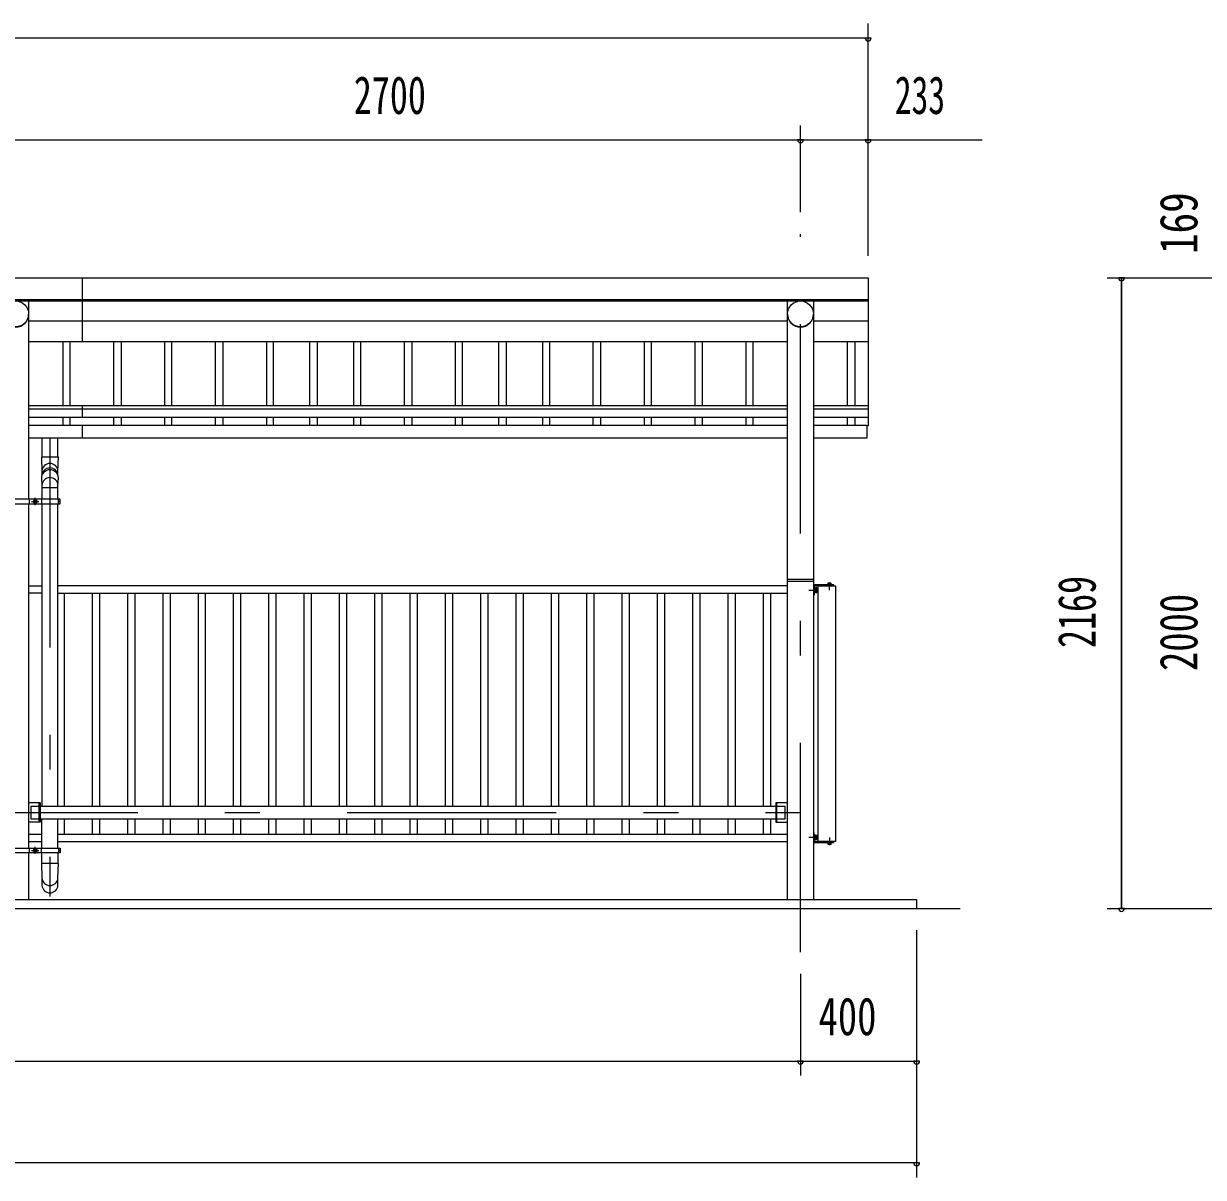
# Model space of a CAD drawing. Units: millimetres, scale not verified. Extents: x -26656 to 26658, y -10500 to 10500.
# Drawn here: x 6313 to 10372, y 870 to 4839 of the extents above; entities that cross this region are included whole.
import ezdxf
from ezdxf.enums import TextEntityAlignment as Align

# ---------------------------------------------------------------- set-up
doc = ezdxf.new("R2010")
doc.units = ezdxf.units.MM
doc.header["$LTSCALE"] = 60
doc.linetypes.add('USER3', pattern=[24, 12, -5, 2, -5])
for name, color, linetype, lineweight in [('0-2_1-05BOLD', 7, 'Continuous', 18), ('0-3_1-25CENTER', 3, 'USER3', 18), ('0-4_1-45THIN', 4, 'Continuous', 18), ('0-5_1-55DIM', 3, 'Continuous', 18)]:
    doc.layers.add(name, color=color, linetype=linetype, lineweight=lineweight)
doc.styles.add('ＭＳ ゴシック', font='')
doc.styles.get('ＭＳ ゴシック').set_extended_font_data('MS Gothic')

msp = doc.modelspace()

# ---------------------------------------------------------------- linework, layer by layer
at = {"layer": '0-2_1-05BOLD'}
for p, q in [((6515.91, 3745.48), (6515.91, 3963.67)), ((9218.91, 3888.53), (-1447.09, 3888.53)), ((-1447.09, 3884.46), (9218.91, 3884.46)), ((6330.46, 3884.46), (6330.46, 3202.67)), ((8941.36, 1824.67), (8941.36, 3884.46)), ((9030.46, 3884.46), (9030.46, 1824.67)), ((8941.36, 3814.97), (6330.46, 3814.97)), ((9218.91, 3814.97), (9030.46, 3814.97)), ((6330.46, 3745.48), (8941.36, 3745.48)), ((9030.46, 3745.48), (9218.91, 3745.48)), ((8941.36, 3523.86), (6330.46, 3523.86)), ((6330.46, 3513.43), (8941.36, 3513.43)), ((6515.91, 3483.82), (6515.91, 3523.86)), ((9218.91, 3523.86), (9030.46, 3523.86)), ((9030.46, 3513.43), (9218.91, 3513.43)), ((8941.36, 3483.82), (6330.46, 3483.82)), ((6330.46, 3457.49), (8941.36, 3457.49)), ((6515.91, 3412.49), (6515.91, 3457.49)), ((9218.91, 3483.82), (9030.46, 3483.82)), ((9030.46, 3457.49), (9213.91, 3457.49)), ((8941.36, 3412.49), (6330.46, 3412.49)), ((6376.41, 3412.49), (6376.41, 3347.34)), ((6431.41, 3347.34), (6431.41, 3412.49)), ((6376.41, 3243.22), (6431.41, 3243.22)), ((6330.46, 3186.67), (6330.46, 2002.67)), ((6332.06, 3202.67), (6332.06, 3186.67)), ((6374.81, 3202.67), (6374.81, 3186.67)), ((6376.41, 3186.67), (6376.41, 2146.02)), ((6431.41, 2146.02), (6431.41, 3186.67)), ((6433.01, 3186.67), (6433.01, 3202.67)), ((6439.11, 3194.67), (6433.01, 3194.67)), ((8944.36, 2927.67), (9027.46, 2927.67)), ((6330.46, 2904.67), (6376.41, 2904.67)), ((8941.36, 2904.67), (6431.41, 2904.67)), ((9030.46, 2919.67), (8941.36, 2919.67)), ((9034.66, 2904.67), (9106.66, 2904.67)), ((9035.26, 2891.67), (9037.26, 2889.67)), ((9037.26, 2887.67), (9035.26, 2889.67)), ((9037.26, 2893.42), (9042.06, 2893.42)), ((9042.06, 2885.92), (9037.26, 2885.92)), ((9046.66, 2024.67), (9046.66, 2904.67)), ((9079.21, 2909.47), (9079.21, 2907.87)), ((9079.69, 2912.97), (9079.69, 2909.47)), ((9082.57, 2912.97), (9082.57, 2909.47)), ((9088.35, 2909.47), (9088.35, 2912.97)), ((6376.41, 2879.67), (6330.46, 2879.67)), ((6431.41, 2879.67), (8941.36, 2879.67)), ((6370.46, 2157.67), (6330.46, 2157.67)), ((6367.26, 2091.67), (6367.26, 2157.67)), ((6370.46, 2157.67), (6370.46, 2091.67)), ((8904.56, 2091.67), (8904.56, 2157.67)), ((8901.36, 2146.02), (6370.46, 2146.02)), ((6370.46, 2091.67), (6330.46, 2091.67)), ((6370.46, 2103.32), (8901.36, 2103.32)), ((6376.41, 2002.67), (6376.41, 2103.32)), ((6431.41, 2002.67), (6431.41, 2103.32)), ((8904.56, 2103.32), (8933.41, 2103.32)), ((6376.41, 2049.67), (6330.46, 2049.67)), ((8941.36, 2049.67), (6431.41, 2049.67)), ((9037.26, 2041.67), (9035.26, 2039.67)), ((9035.26, 2037.67), (9037.26, 2039.67)), ((9042.06, 2043.42), (9037.26, 2043.42)), ((9037.26, 2035.92), (9042.06, 2035.92)), ((6233.66, 2002.67), (6439.11, 2002.67)), ((6330.46, 2024.67), (6376.41, 2024.67)), ((6332.06, 2002.67), (6332.06, 1986.67)), ((6374.81, 1986.67), (6374.81, 2002.67)), ((6431.41, 2024.67), (8941.36, 2024.67)), ((6433.01, 2002.67), (6433.01, 1986.67)), ((6433.01, 1994.67), (6439.11, 1994.67)), ((9082.57, 2016.38), (9082.57, 2019.87)), ((9088.35, 2019.87), (9088.35, 2016.38)), ((6330.46, 1986.67), (6330.46, 1824.67)), ((6376.41, 1949.76), (6376.41, 1986.67)), ((6431.41, 1986.67), (6431.41, 1949.76)), ((-1764.09, 1794.67), (9535.91, 1794.67)), ((9385.91, 1794.67), (9385.91, 1824.67))]:
    msp.add_line(p, q, dxfattribs=at)
for points in [[(-1447.09, 3454.91), (-1447.09, 3963.67), (9218.91, 3963.67), (9218.91, 3454.91), (9213.91, 3454.91)], [(9213.91, 3457.49), (9213.91, 3412.49), (9030.46, 3412.49)], [(6431.41, 3285.11), (6431.41, 3297.68), (6433.41, 3347.34), (6374.41, 3347.34), (6376.41, 3297.68), (6376.41, 3285.11)], [(6374.42, 3276.13), (6376.41, 3250.17), (6376.41, 3202.67)], [(6431.41, 3202.67), (6431.41, 3250.17), (6433.41, 3276.01)], [(9033.66, 2903.67), (9033.66, 2872.87), (9030.46, 2872.87)], [(9033.66, 2881.17), (9035.26, 2881.17), (9035.26, 2898.17), (9033.66, 2898.17)], [(9100.46, 2904.67), (9100.46, 2907.87), (9034.66, 2907.87)], [(9106.66, 2904.67), (9106.66, 2024.67), (9034.66, 2024.67)], [(9035.26, 2897.47), (9037.26, 2897.47), (9037.26, 2881.87), (9035.26, 2881.87)], [(9037.26, 2882.16), (9042.06, 2882.16), (9042.76, 2883.37), (9042.76, 2895.97), (9042.06, 2897.18), (9037.26, 2897.18)], [(9079.21, 2909.47), (9091.71, 2909.47), (9091.71, 2907.87)], [(9091.23, 2909.47), (9091.23, 2912.97), (9090.36, 2913.47), (9080.56, 2913.47), (9079.69, 2912.97)], [(8941.36, 2157.67), (8901.36, 2157.67), (8901.36, 2091.67), (8941.36, 2091.67)], [(6367.26, 2146.02), (6338.41, 2146.02), (6338.41, 2103.32), (6367.26, 2103.32)], [(8933.41, 2103.32), (8933.41, 2146.02), (8904.56, 2146.02)], [(9033.66, 2025.67), (9033.66, 2056.47), (9030.46, 2056.47)], [(9033.66, 2048.17), (9035.26, 2048.17), (9035.26, 2031.17), (9033.66, 2031.17)], [(9035.26, 2031.87), (9037.26, 2031.87), (9037.26, 2047.47), (9035.26, 2047.47)], [(9037.26, 2047.18), (9042.06, 2047.18), (9042.76, 2045.97), (9042.76, 2033.37), (9042.06, 2032.17), (9037.26, 2032.17)], [(6439.11, 2002.67), (6439.11, 1986.67), (6233.66, 1986.67), (6233.66, 2002.67)], [(9034.66, 2021.47), (9100.46, 2021.47), (9100.46, 2024.67)], [(9091.71, 2021.47), (9091.71, 2019.87), (9079.21, 2019.87), (9079.21, 2021.47)], [(9079.69, 2019.87), (9079.69, 2016.38), (9080.56, 2015.87), (9090.36, 2015.87), (9091.23, 2016.38), (9091.23, 2019.87)], [(6431.41, 1874.26), (6431.41, 1900.1), (6433.41, 1949.76), (6374.41, 1949.76), (6376.41, 1900.1), (6376.41, 1874.26)], [(9385.91, 1824.67), (-1614.09, 1824.67), (-1614.09, 1794.67)]]:
    msp.add_lwpolyline(points, dxfattribs=at)
for points in [[(6439.11, 3202.67), (6233.66, 3202.67), (6233.66, 3186.67), (6439.11, 3186.67)], [(6348.44, 3191.78), (6348.44, 3197.56), (6353.44, 3200.44), (6358.44, 3197.56), (6358.44, 3191.78), (6353.44, 3188.9)], [(6358.44, 1997.56), (6358.44, 1991.78), (6353.44, 1988.9), (6348.44, 1991.78), (6348.44, 1997.56), (6353.44, 2000.44)]]:
    msp.add_lwpolyline(points, close=True, dxfattribs=at)
for centre, radius in [((6285.91, 3839.91), 44.55), ((8985.91, 3839.91), 44.55), ((6353.44, 3194.67), 6.25), ((6353.44, 3194.67), 4.9), ((6353.44, 1994.67), 6.25), ((6353.44, 1994.67), 4.9)]:
    msp.add_circle(centre, radius, dxfattribs=at)
for centre, radius, start, end in [((6285.91, 3839.22), 44.55, 180, 0), ((8985.91, 3839.22), 44.55, 180, 0), ((6403.91, 3274.3), 29.55, 3.56303, 176.43697), ((6403.91, 3297.97), 27.55, 3.55867, 176.44133), ((6403.91, 3282.8), 27.55, 3.55867, 176.44133), ((6403.91, 3249.19), 27.55, 3.55867, 176.44133), ((8944.36, 2924.67), 3, 90, 180), ((9027.46, 2924.67), 3, 0, 90), ((9034.66, 2903.67), 4.2, 90, 180), ((9034.66, 2903.67), 1, 90, 180), ((9032.3, 2889.67), 10.46, 338.97459, 21.0237), ((9039.89, 2895.3), 2.88, 319.27318, 360), ((9039.89, 2884.04), 2.88, 0, 40.72682), ((9081.13, 2911.15), 2.32, 51.46857, 90), ((9085.46, 2904.96), 8.51, 70.17088, 109.83133), ((9089.79, 2911.15), 2.32, 90, 128.54623), ((9032.3, 2039.67), 10.46, 338.9763, 21.02541), ((9039.89, 2045.3), 2.88, 319.27318, 360), ((9039.89, 2034.04), 2.88, 0, 40.72682), ((9034.66, 2025.67), 4.2, 180, 270), ((9034.66, 2025.67), 1, 180, 270), ((9081.13, 2018.19), 2.32, 270, 308.53143), ((9085.46, 2024.38), 8.51, 250.16867, 289.82912), ((9089.79, 2018.19), 2.32, 231.45377, 270), ((6403.91, 1901.08), 27.55, 183.55867, 356.44133), ((6403.91, 1875.97), 27.55, 183.56303, 356.43697)]:
    msp.add_arc(centre, radius, start, end, dxfattribs=at)
at = {"layer": '0-3_1-25CENTER'}
for p, q in [((8985.91, 1644.67), (8985.91, 4114.67)), ((6403.91, 3412.49), (6403.91, 1836.31)), ((6353.44, 3182.17), (6353.44, 3207.17)), ((6340.94, 3194.67), (6365.94, 3194.67)), ((9014.86, 2889.67), (9046.77, 2889.67)), ((9085.46, 2890.19), (9085.46, 2916.38)), ((-1214.09, 2124.67), (8985.91, 2124.67)), ((9014.86, 2039.67), (9046.77, 2039.67)), ((9085.46, 2039.15), (9085.46, 2012.96)), ((6340.94, 1994.67), (6365.94, 1994.67)), ((6353.44, 1982.17), (6353.44, 2007.17))]:
    msp.add_line(p, q, dxfattribs=at)
at = {"layer": '0-4_1-45THIN'}
for p, q in [((6448.41, 3745.48), (6448.41, 3523.86)), ((6473.41, 3523.86), (6473.41, 3745.48)), ((6623.41, 3523.86), (6623.41, 3745.48)), ((6648.41, 3745.48), (6648.41, 3523.86)), ((6798.41, 3745.48), (6798.41, 3523.86)), ((6823.41, 3523.86), (6823.41, 3745.48)), ((6973.41, 3523.86), (6973.41, 3745.48)), ((6998.41, 3745.48), (6998.41, 3523.86)), ((7148.41, 3745.48), (7148.41, 3523.86)), ((7173.41, 3523.86), (7173.41, 3745.48)), ((7298.41, 3523.86), (7298.41, 3745.48)), ((7323.41, 3745.48), (7323.41, 3523.86)), ((7448.41, 3745.48), (7448.41, 3523.86)), ((7473.41, 3523.86), (7473.41, 3745.48)), ((7623.41, 3523.86), (7623.41, 3745.48)), ((7648.41, 3745.48), (7648.41, 3523.86)), ((7798.41, 3745.48), (7798.41, 3523.86)), ((7823.41, 3523.86), (7823.41, 3745.48)), ((7948.41, 3523.86), (7948.41, 3745.48)), ((7973.41, 3745.48), (7973.41, 3523.86)), ((8098.41, 3745.48), (8098.41, 3523.86)), ((8123.41, 3523.86), (8123.41, 3745.48)), ((8273.41, 3523.86), (8273.41, 3745.48)), ((8298.41, 3745.48), (8298.41, 3523.86)), ((8448.41, 3745.48), (8448.41, 3523.86)), ((8473.41, 3523.86), (8473.41, 3745.48)), ((8623.41, 3523.86), (8623.41, 3745.48)), ((8648.41, 3745.48), (8648.41, 3523.86)), ((8798.41, 3745.48), (8798.41, 3523.86)), ((8823.41, 3523.86), (8823.41, 3745.48)), ((9148.41, 3523.86), (9148.41, 3745.48)), ((9173.41, 3745.48), (9173.41, 3523.86)), ((6448.41, 3483.82), (6448.41, 3457.49)), ((6473.41, 3457.49), (6473.41, 3483.82)), ((6623.41, 3457.49), (6623.41, 3483.82)), ((6648.41, 3483.82), (6648.41, 3457.49)), ((6798.41, 3483.82), (6798.41, 3457.49)), ((6823.41, 3457.49), (6823.41, 3483.82)), ((6973.41, 3457.49), (6973.41, 3483.82)), ((6998.41, 3483.82), (6998.41, 3457.49)), ((7148.41, 3483.82), (7148.41, 3457.49)), ((7173.41, 3457.49), (7173.41, 3483.82)), ((7298.41, 3457.49), (7298.41, 3483.82)), ((7323.41, 3483.82), (7323.41, 3457.49)), ((7448.41, 3483.82), (7448.41, 3457.49)), ((7473.41, 3457.49), (7473.41, 3483.82)), ((7623.41, 3457.49), (7623.41, 3483.82)), ((7648.41, 3483.82), (7648.41, 3457.49)), ((7798.41, 3483.82), (7798.41, 3457.49)), ((7823.41, 3457.49), (7823.41, 3483.82)), ((7948.41, 3457.49), (7948.41, 3483.82)), ((7973.41, 3483.82), (7973.41, 3457.49)), ((8098.41, 3483.82), (8098.41, 3457.49)), ((8123.41, 3457.49), (8123.41, 3483.82)), ((8273.41, 3457.49), (8273.41, 3483.82)), ((8298.41, 3483.82), (8298.41, 3457.49)), ((8448.41, 3483.82), (8448.41, 3457.49)), ((8473.41, 3457.49), (8473.41, 3483.82)), ((8623.41, 3457.49), (8623.41, 3483.82)), ((8648.41, 3483.82), (8648.41, 3457.49)), ((8798.41, 3483.82), (8798.41, 3457.49)), ((8823.41, 3457.49), (8823.41, 3483.82)), ((9148.41, 3457.49), (9148.41, 3483.82)), ((9173.41, 3483.82), (9173.41, 3457.49)), ((6330.92, 2157.67), (6330.92, 2879.67)), ((6452.42, 2879.67), (6452.42, 2146.02)), ((6549.92, 2146.02), (6549.92, 2879.67)), ((6573.92, 2879.67), (6573.92, 2146.02)), ((6671.42, 2146.02), (6671.42, 2879.67)), ((6695.42, 2879.67), (6695.42, 2146.02)), ((6792.92, 2146.02), (6792.92, 2879.67)), ((6816.92, 2879.67), (6816.92, 2146.02)), ((6914.42, 2146.02), (6914.42, 2879.67)), ((6938.42, 2879.67), (6938.42, 2146.02)), ((7035.92, 2146.02), (7035.92, 2879.67)), ((7059.92, 2879.67), (7059.92, 2146.02)), ((7157.42, 2146.02), (7157.42, 2879.67)), ((7181.42, 2879.67), (7181.42, 2146.02)), ((7278.92, 2146.02), (7278.92, 2879.67)), ((7302.92, 2879.67), (7302.92, 2146.02)), ((7400.42, 2146.02), (7400.42, 2879.67)), ((7424.42, 2879.67), (7424.42, 2146.02)), ((7521.92, 2146.02), (7521.92, 2879.67)), ((7545.92, 2879.67), (7545.92, 2146.02)), ((7643.42, 2146.02), (7643.42, 2879.67)), ((7667.42, 2879.67), (7667.42, 2146.02)), ((7764.92, 2146.02), (7764.92, 2879.67)), ((7788.92, 2879.67), (7788.92, 2146.02)), ((7886.42, 2146.02), (7886.42, 2879.67)), ((7910.42, 2879.67), (7910.42, 2146.02)), ((8007.92, 2146.02), (8007.92, 2879.67)), ((8031.92, 2879.67), (8031.92, 2146.02)), ((8129.42, 2146.02), (8129.42, 2879.67)), ((8153.42, 2879.67), (8153.42, 2146.02)), ((8250.92, 2146.02), (8250.92, 2879.67)), ((8274.92, 2879.67), (8274.92, 2146.02)), ((8372.42, 2146.02), (8372.42, 2879.67)), ((8396.42, 2879.67), (8396.42, 2146.02)), ((8493.92, 2146.02), (8493.92, 2879.67)), ((8517.92, 2879.67), (8517.92, 2146.02)), ((8615.42, 2146.02), (8615.42, 2879.67)), ((8639.42, 2879.67), (8639.42, 2146.02)), ((8736.92, 2146.02), (8736.92, 2879.67)), ((8760.92, 2879.67), (8760.92, 2146.02)), ((8858.42, 2146.02), (8858.42, 2879.67)), ((8882.42, 2879.67), (8882.42, 2146.02)), ((6330.92, 2049.67), (6330.92, 2091.67)), ((6452.42, 2103.32), (6452.42, 2049.67)), ((6549.92, 2049.67), (6549.92, 2103.32)), ((6573.92, 2103.32), (6573.92, 2049.67)), ((6671.42, 2049.67), (6671.42, 2103.32)), ((6695.42, 2103.32), (6695.42, 2049.67)), ((6792.92, 2049.67), (6792.92, 2103.32)), ((6816.92, 2103.32), (6816.92, 2049.67)), ((6914.42, 2049.67), (6914.42, 2103.32)), ((6938.42, 2103.32), (6938.42, 2049.67)), ((7035.92, 2049.67), (7035.92, 2103.32)), ((7059.92, 2103.32), (7059.92, 2049.67)), ((7157.42, 2049.67), (7157.42, 2103.32)), ((7181.42, 2103.32), (7181.42, 2049.67)), ((7278.92, 2049.67), (7278.92, 2103.32)), ((7302.92, 2103.32), (7302.92, 2049.67)), ((7400.42, 2049.67), (7400.42, 2103.32)), ((7424.42, 2103.32), (7424.42, 2049.67)), ((7521.92, 2049.67), (7521.92, 2103.32)), ((7545.92, 2103.32), (7545.92, 2049.67)), ((7643.42, 2049.67), (7643.42, 2103.32)), ((7667.42, 2103.32), (7667.42, 2049.67)), ((7764.92, 2049.67), (7764.92, 2103.32)), ((7788.92, 2103.32), (7788.92, 2049.67)), ((7886.42, 2049.67), (7886.42, 2103.32)), ((7910.42, 2103.32), (7910.42, 2049.67)), ((8007.92, 2049.67), (8007.92, 2103.32)), ((8031.92, 2103.32), (8031.92, 2049.67)), ((8129.42, 2049.67), (8129.42, 2103.32)), ((8153.42, 2103.32), (8153.42, 2049.67)), ((8250.92, 2049.67), (8250.92, 2103.32)), ((8274.92, 2103.32), (8274.92, 2049.67)), ((8372.42, 2049.67), (8372.42, 2103.32)), ((8396.42, 2103.32), (8396.42, 2049.67)), ((8493.92, 2049.67), (8493.92, 2103.32)), ((8517.92, 2103.32), (8517.92, 2049.67)), ((8615.42, 2049.67), (8615.42, 2103.32)), ((8639.42, 2103.32), (8639.42, 2049.67)), ((8736.92, 2049.67), (8736.92, 2103.32)), ((8760.92, 2103.32), (8760.92, 2049.67)), ((8858.42, 2049.67), (8858.42, 2103.32)), ((8882.42, 2103.32), (8882.42, 2049.67))]:
    msp.add_line(p, q, dxfattribs=at)
at = {"layer": '0-5_1-55DIM'}
for p, q in [((9218.91, 4039.67), (9218.91, 4838.67)), ((9218.91, 4788.67), (-1447.09, 4788.67)), ((9228.91, 4788.67), (9208.91, 4788.67)), ((8985.91, 4189.67), (8985.91, 4488.67)), ((-1839.59, 4438.67), (9611.41, 4438.67)), ((8995.91, 4438.67), (8975.91, 4438.67)), ((9228.91, 4438.67), (9208.91, 4438.67)), ((10040.91, 3963.67), (10890.91, 3963.67)), ((10100.91, 3963.67), (10080.91, 3963.67)), ((10090.91, 1794.67), (10090.91, 3963.67)), ((10090.91, 3963.67), (10090.91, 1794.67)), ((10040.91, 1794.67), (10910.9, 1794.67)), ((10100.91, 1794.67), (10080.91, 1794.67)), ((9385.91, 869.67), (9385.91, 1719.67)), ((8985.91, 1569.67), (8985.91, 1219.67)), ((-1614.09, 1269.67), (9385.91, 1269.67)), ((8995.91, 1269.67), (8975.91, 1269.67)), ((9395.91, 1269.67), (9375.91, 1269.67)), ((9385.91, 919.67), (-1614.09, 919.67)), ((9395.91, 919.67), (9375.91, 919.67))]:
    msp.add_line(p, q, dxfattribs=at)
for centre in [(9218.91, 4788.67), (8985.91, 4438.67), (9218.91, 4438.67), (10090.91, 3963.67), (10090.91, 1794.67), (8985.91, 1269.67), (9385.91, 1269.67), (9385.91, 919.67)]:
    msp.add_arc(centre, 10, 180, 0, dxfattribs=at)

# ---------------------------------------------------------------- texts
at = {"layer": '0-5_1-55DIM', "color": 7, "style": 'ＭＳ ゴシック'}
for s, width, p in [('2700', 0.7, (7449.31, 4488.67)), ('233', 0.65, (9310.74, 4488.67)), ('400', 0.75, (9048.29, 1319.67))]:
    msp.add_text(s, height=130.2, dxfattribs=dict(at, width=width)).set_placement(p, align=Align.BOTTOM_LEFT)
for s, width, p in [('169', 0.8, (10390.91, 4045.84)), ('2169', 0.7, (10040.91, 2690.79)), ('2000', 0.75, (10390.91, 2611.64))]:
    msp.add_text(s, height=130.2, rotation=90, dxfattribs=dict(at, width=width)).set_placement(p, align=Align.BOTTOM_LEFT)

doc.saveas('drawing.dxf')
